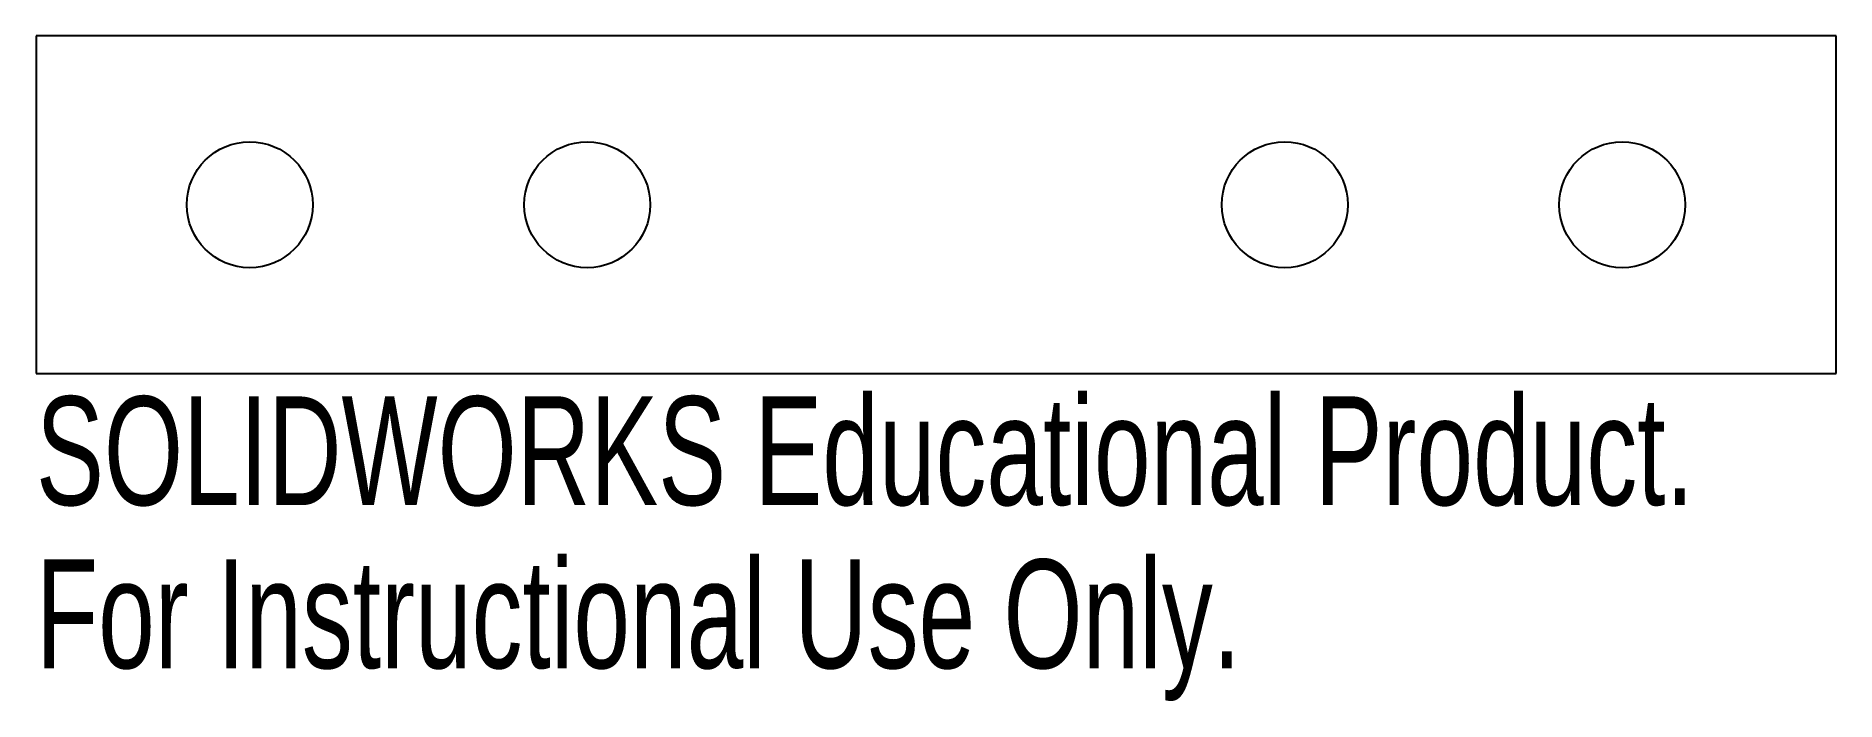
# Model space of a CAD drawing. Header units: millimetres. Extents: x -40 to 40, y -22.1 to 7.5.
import ezdxf

# ---------------------------------------------------------------- set-up
doc = ezdxf.new("R2010")
doc.units = ezdxf.units.MM
doc.styles.add('SLDTEXTSTYLE0', font='TXT', dxfattribs={"width": 0.7})

msp = doc.modelspace()

# ---------------------------------------------------------------- linework, layer by layer
at = {"color": 7, "linetype": 'Continuous', "lineweight": 25}
for p, q in [((-40, 7.5), (-40, -7.5)), ((40, 7.5), (-40, 7.5)), ((40, -7.5), (40, 7.5)), ((-40, -7.5), (40, -7.5))]:
    msp.add_line(p, q, dxfattribs=at)
for centre in [(-30.5, 0), (-15.5, 0), (15.5, 0), (30.5, 0)]:
    msp.add_circle(centre, 2.8, dxfattribs=at)

# ---------------------------------------------------------------- texts
at = {"color": 7, "linetype": 'Continuous', "char_height": 4.83362, "attachment_point": 1, "style": 'SLDTEXTSTYLE0'}
for s, insert in [('SOLIDWORKS Educational Product.', (-40, -8.52)), ('For Instructional Use Only.', (-40, -15.77))]:
    msp.add_mtext(s, dxfattribs=dict(at, insert=insert))

doc.saveas('drawing.dxf')
